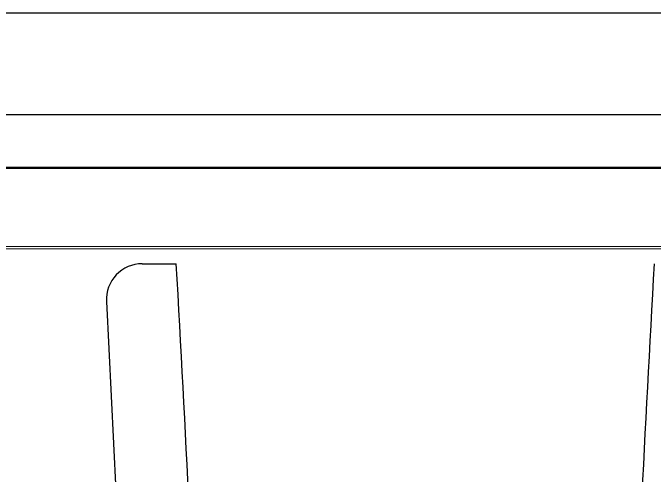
# Model space of a CAD drawing. Extents: x 28 to 300, y 18 to 330.
# Drawn here: x 224.891 to 227.576, y 193.53 to 195.464 of the extents above; entities that cross this region are included whole.
import ezdxf

# ---------------------------------------------------------------- set-up
doc = ezdxf.new("R2010")
doc.units = 0
for name, color, linetype in [('INTERNALPLANE1', 76, 'CONTINUOUS'), ('INTERNALPLANE6', 136, 'CONTINUOUS'), ('KEEPOUTLAYER', 6, 'CONTINUOUS'), ('MECHANICAL14', 56, 'CONTINUOUS'), ('MECHANICAL8', 56, 'CONTINUOUS'), ('MIDLAYER1', 16, 'CONTINUOUS'), ('MIDLAYER3', 90, 'CONTINUOUS'), ('TOPOVERLAY', 2, 'CONTINUOUS')]:
    doc.layers.add(name, color=color, linetype=linetype)

msp = doc.modelspace()

# ---------------------------------------------------------------- linework, layer by layer
at = {"layer": 'INTERNALPLANE1'}
msp.add_line((203.997, 195.039), (248.1894, 195.039), dxfattribs=at)
at = {"layer": 'INTERNALPLANE6'}
msp.add_line((77.8103, 195.039), (248.1894, 195.039), dxfattribs=at)
at = {"layer": 'KEEPOUTLAYER'}
msp.add_line((77.724, 194.818), (248.0386, 194.818), dxfattribs=at)
at = {"layer": 'MECHANICAL14'}
for p, q in [((222.7256, 195.4643), (230.4256, 195.4643)), ((225.4329, 194.4143), (225.5756, 194.4143)), ((225.2831, 194.2567), (225.4837, 190.2991))]:
    msp.add_line(p, q, dxfattribs=at)
for centre, radius, start, end in [((225.4329, 194.2643), 0.15, 90, 182.9014), ((39.6334, 183.9578), 186.236, 2.581769, 3.21867), ((413.5178, 183.9578), 186.236, 176.78133, 177.418231)]:
    msp.add_arc(centre, radius, start, end, dxfattribs=at)
at = {"layer": 'MECHANICAL8'}
for p, q in [((222.1256, 194.8143), (226.5756, 194.8143)), ((226.5756, 194.8143), (231.0256, 194.8143))]:
    msp.add_line(p, q, dxfattribs=at)
at = {"layer": 'MIDLAYER1'}
msp.add_line((166.2126, 194.4397), (247.6352, 194.4915), dxfattribs=at)
at = {"layer": 'MIDLAYER3'}
msp.add_line((166.0832, 194.4747), (247.6588, 194.4915), dxfattribs=at)
at = {"layer": 'TOPOVERLAY'}
for p, q in [((222.7256, 195.4643), (230.4256, 195.4643)), ((225.4329, 194.4143), (225.5756, 194.4143)), ((225.2831, 194.2567), (225.4837, 190.2991))]:
    msp.add_line(p, q, dxfattribs=at)
for centre, radius, start, end in [((225.4329, 194.2643), 0.15, 90, 182.9014), ((39.6334, 183.9578), 186.236, 2.581769, 3.21867), ((413.5178, 183.9578), 186.236, 176.78133, 177.418231)]:
    msp.add_arc(centre, radius, start, end, dxfattribs=at)

doc.saveas('drawing.dxf')
